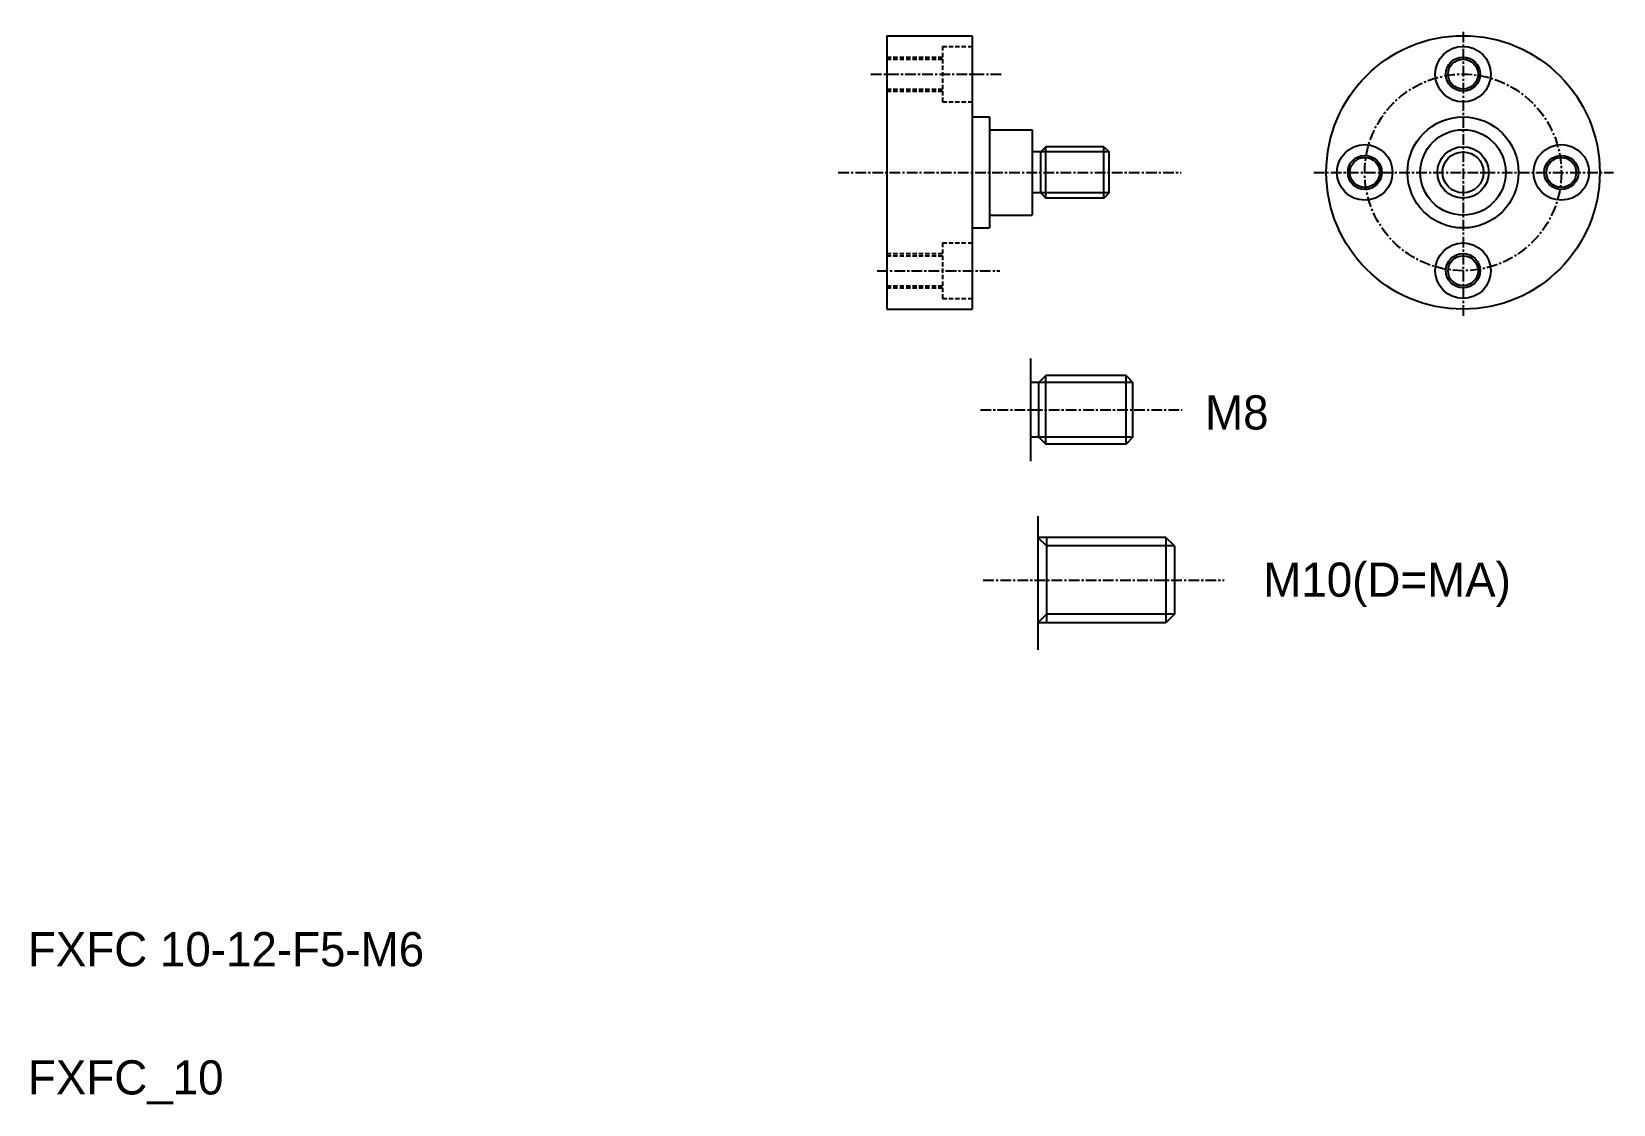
# Model space of a CAD drawing. Extents: x 10 to 196, y 9 to 134.
import ezdxf

# ---------------------------------------------------------------- set-up
doc = ezdxf.new("R2010")
doc.units = 0
doc.linetypes.add('CENTER', pattern=[2, 1.25, -0.25, 0.25, -0.25])
doc.linetypes.add('DASHED', pattern=[0.75, 0.5, -0.25])
doc.layers.get('0').update_dxf_attribs({"linetype": 'CONTINUOUS'})
doc.layers.add('CENTER', color=1, linetype='CENTER')

msp = doc.modelspace()

# ---------------------------------------------------------------- linework, layer by layer
at = {"color": 7, "linetype": 'CONTINUOUS'}
for p, q in [((110.51, 133.89), (120.51, 133.89)), ((110.51, 133.89), (110.51, 101.89)), ((120.51, 133.89), (120.51, 101.89)), ((120.51, 125.89), (120.51, 125.89)), ((120.51, 124.39), (122.51, 124.39)), ((122.51, 124.39), (122.51, 111.39)), ((122.71, 122.89), (127.51, 122.89)), ((127.51, 122.89), (127.51, 112.89)), ((129.11, 120.89), (128.51, 120.29)), ((129.11, 114.89), (129.11, 120.89)), ((135.91, 120.89), (129.11, 120.89)), ((135.91, 114.89), (135.91, 120.89)), ((135.91, 120.89), (136.51, 120.29)), ((128.51, 120.29), (127.51, 120.29)), ((128.51, 115.49), (128.51, 120.29)), ((136.51, 115.49), (136.51, 120.29)), ((120.51, 117.89), (120.51, 117.89)), ((128.51, 115.49), (127.51, 115.49)), ((128.51, 115.49), (129.11, 114.89)), ((135.91, 114.89), (129.11, 114.89)), ((135.91, 114.89), (136.51, 115.49)), ((120.51, 111.39), (122.51, 111.39)), ((122.71, 112.89), (127.51, 112.89)), ((110.51, 101.89), (120.51, 101.89)), ((127.31, 96.11), (127.31, 84.11)), ((128.31, 93.31), (127.31, 93.31)), ((128.31, 93.31), (129.11, 94.11)), ((128.31, 86.91), (128.31, 93.31)), ((129.11, 86.11), (129.11, 94.11)), ((138.51, 94.11), (129.11, 94.11)), ((138.51, 86.11), (138.51, 94.11)), ((138.51, 94.11), (139.31, 93.31)), ((139.31, 86.91), (139.31, 93.31)), ((128.31, 86.91), (127.31, 86.91)), ((128.31, 86.91), (129.11, 86.11)), ((138.51, 86.11), (129.11, 86.11)), ((139.31, 86.91), (138.51, 86.11)), ((128.17, 77.67), (128.17, 62.01)), ((143.17, 75.19), (128.17, 75.19)), ((129.17, 75.19), (129.17, 65.19)), ((143.17, 75.19), (143.17, 65.19)), ((144.17, 74.19), (143.17, 75.19)), ((144.17, 74.19), (144.17, 66.19)), ((143.17, 65.19), (128.17, 65.19)), ((144.17, 66.19), (143.17, 65.19))]:
    msp.add_line(p, q, dxfattribs=at)
at = {"color": 3, "linetype": 'DASHED'}
for p, q in [((117.01, 132.64), (120.51, 132.64)), ((117.01, 132.64), (117.01, 126.14)), ((110.51, 131.39), (117.01, 131.39)), ((110.51, 131.14), (117.01, 131.14)), ((110.51, 127.64), (117.01, 127.64)), ((110.51, 127.39), (117.01, 127.39)), ((117.01, 126.14), (120.51, 126.14)), ((117.01, 109.64), (120.51, 109.64)), ((117.01, 109.64), (117.01, 103.14)), ((110.51, 108.39), (117.01, 108.39)), ((110.51, 108.14), (117.01, 108.14)), ((110.51, 104.64), (117.01, 104.64)), ((110.51, 104.39), (117.01, 104.39)), ((117.01, 103.14), (120.51, 103.14))]:
    msp.add_line(p, q, dxfattribs=at)
at = {"color": 3, "linetype": 'CONTINUOUS'}
for p, q in [((136.51, 120.29), (128.51, 120.29)), ((136.51, 115.49), (128.51, 115.49)), ((139.31, 93.31), (128.31, 93.31)), ((139.31, 86.91), (128.31, 86.91)), ((129.17, 74.19), (128.17, 75.19)), ((144.17, 74.19), (129.17, 74.19)), ((129.17, 66.19), (128.17, 65.19)), ((144.17, 66.19), (129.17, 66.19))]:
    msp.add_line(p, q, dxfattribs=at)
at = {"color": 7, "linetype": 'CONTINUOUS'}
for centre, radius in [((177.93, 117.89), 16), ((177.93, 129.39), 3.25), ((177.93, 129.39), 1.75), ((177.93, 117.89), 6.5), ((177.93, 117.89), 5), ((166.43, 117.89), 3.25), ((177.93, 117.89), 3), ((189.43, 117.89), 3.25), ((166.43, 117.89), 1.75), ((189.43, 117.89), 1.75), ((177.93, 106.39), 3.25), ((177.93, 106.39), 1.75)]:
    msp.add_circle(centre, radius, dxfattribs=at)
at = {"color": 3, "linetype": 'CONTINUOUS'}
for centre, radius in [((177.93, 129.39), 2), ((166.43, 117.89), 2), ((177.93, 117.89), 2.4), ((189.43, 117.89), 2), ((177.93, 106.39), 2)]:
    msp.add_circle(centre, radius, dxfattribs=at)
at = {"color": 7, "linetype": 'CONTINUOUS'}
for centre, start, end in [((122.71, 123.09), 180, 270), ((122.71, 112.69), 90, 180)]:
    msp.add_arc(centre, 0.2, start, end, dxfattribs=at)
at = {"layer": 'CENTER', "color": 1, "linetype": 'CENTER'}
for p, q in [((177.93, 134.36), (177.93, 100.89)), ((108.65, 129.39), (123.88, 129.39)), ((104.83, 117.89), (144.94, 117.89)), ((160.45, 117.89), (195.52, 117.89)), ((109.39, 106.39), (123.73, 106.39)), ((121.46, 90.11), (145.08, 90.11)), ((121.79, 70.19), (149.96, 70.19))]:
    msp.add_line(p, q, dxfattribs=at)
msp.add_circle((177.93, 117.89), 11.5, dxfattribs=at)

# ---------------------------------------------------------------- texts
at = {"color": 7, "linetype": 'CONTINUOUS'}
for s, p in [('M8', (147.74, 87.81)), ('M10(D=MA)', (154.55, 68.24)), ('FXFC 10-12-F5-M6', (10, 25)), ('FXFC_10', (10, 10))]:
    msp.add_text(s, height=4, dxfattribs=at).set_placement(p)

doc.saveas('drawing.dxf')
